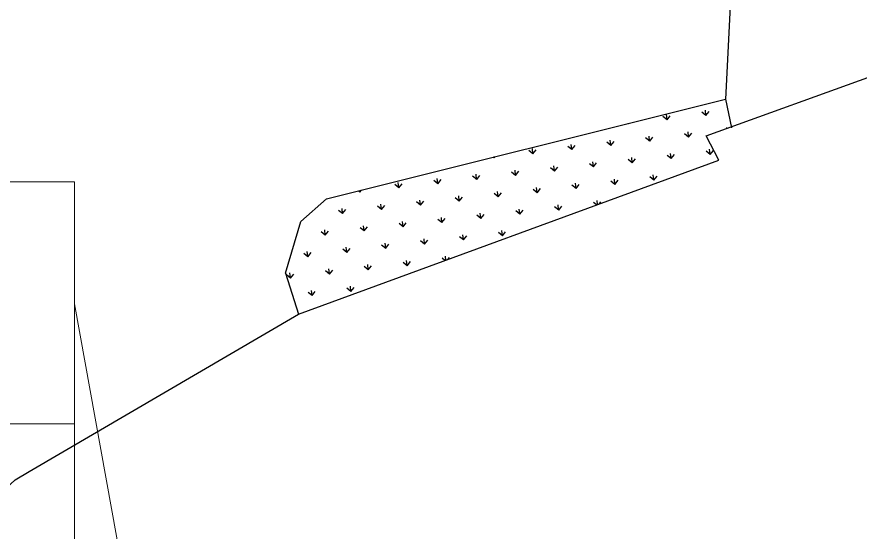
# Model space of a CAD drawing. Header units: inches. Extents: x -1128 to 651, y 96 to 845.
# Drawn here: x -1093.29 to -1079.54, y 733.4 to 741.8 of the extents above; entities that cross this region are included whole.
import ezdxf

# ---------------------------------------------------------------- set-up
doc = ezdxf.new("R2010")
doc.units = ezdxf.units.IN
doc.header["$MEASUREMENT"] = 0
doc.layers.add('Background Stuff', color=253, linetype='Continuous')
doc.layers.add('Layer 1', color=7, linetype='Continuous')

msp = doc.modelspace()

# ---------------------------------------------------------------- hatches: boundary and pattern name
at = {"layer": 'Background Stuff', "ltscale": 200}
h = msp.add_hatch(dxfattribs=at)
h.set_pattern_fill('GRASS', color=256, scale=0.45125, angle=6.1349, style=0)
h.set_pattern_definition([(96.134935224, (-267583.25358, -2369890.09366), (-0.351354934886, 0.28315414905), [0.084609375, -0.5535544953]), (51.134935224, (-267583.2536, -2369890.09366), (-0.35135493498, 0.28315414912), [0.084609375, -0.366640625]), (141.134935224, (-267583.2536, -2369890.09366), (-0.28315414912, -0.35135493498), [0.084609375, -0.366640625])])
h.paths.add_polyline_path([(-1080.194, 751.291), (-1080.014, 751.507), (-1086.667, 755.964), (-1086.717, 755.853), (-1086.93, 755.314), (-1086.81, 754.389), (-1086.412, 753.851)])
h.paths.add_polyline_path([(-1088.238, 738.833), (-1088.656, 738.461), (-1088.906, 737.62), (-1088.696, 736.954), (-1081.839, 739.464), (-1082.048, 739.862), (-1081.639, 740.009), (-1081.73, 740.456)])
h.paths.add_polyline_path([(-1080.311, 751.278), (-1079.953, 751.326), (-1079.967, 751.434), (-1080.325, 751.386)], flags=9)
h.paths.add_polyline_path([(-1086.843, 755.782), (-1086.544, 755.821), (-1086.559, 755.929), (-1086.857, 755.889)], flags=25)
h.paths.add_polyline_path([(-1087.056, 755.242), (-1086.757, 755.282), (-1086.772, 755.389), (-1087.07, 755.35)], flags=9)
h.paths.add_polyline_path([(-1086.936, 754.318), (-1086.638, 754.358), (-1086.652, 754.465), (-1086.95, 754.425)], flags=9)
h.paths.add_polyline_path([(-1086.538, 753.78), (-1086.24, 753.82), (-1086.254, 753.927), (-1086.552, 753.887)], flags=25)
h.paths.add_polyline_path([(-1080.319, 751.22), (-1080.164, 751.241), (-1080.179, 751.348), (-1080.334, 751.327)], flags=9)
h.paths.add_polyline_path([(-1080.139, 751.435), (-1079.984, 751.456), (-1079.999, 751.563), (-1080.154, 751.542)], flags=9)
h.paths.add_polyline_path([(-1088.364, 738.762), (-1088.066, 738.801), (-1088.08, 738.909), (-1088.378, 738.869)], flags=25)
h.paths.add_polyline_path([(-1088.782, 738.389), (-1088.484, 738.429), (-1088.498, 738.536), (-1088.796, 738.496)], flags=25)
h.paths.add_polyline_path([(-1089.031, 737.548), (-1088.733, 737.588), (-1088.747, 737.695), (-1089.046, 737.655)], flags=9)
h.paths.add_polyline_path([(-1088.821, 736.882), (-1088.666, 736.903), (-1088.681, 737.01), (-1088.836, 736.99)], flags=9)
h.paths.add_polyline_path([(-1081.855, 740.385), (-1081.7, 740.406), (-1081.715, 740.513), (-1081.87, 740.492)], flags=9)

# ---------------------------------------------------------------- linework, layer by layer
for points in [[(-1081.387, 743.391), (-1081.644, 742.196), (-1081.73, 740.456)], [(-913.176, 668.265), (-970.428, 672.119), (-970.416, 672.425), (-1066.033, 677.958), (-1107.665, 680.475), (-1099.4, 713.29), (-1094.57, 732.167), (-1094.213, 733.133), (-1093.815, 733.791), (-1093.318, 734.252), (-1093.088, 734.384), (-1088.696, 736.954), (-1081.839, 739.464), (-1082.048, 739.862), (-1077.724, 741.419)], [(-1088.906, 737.62), (-1088.656, 738.461), (-1088.238, 738.833), (-1081.73, 740.456), (-1081.636, 739.993)], [(-1088.906, 737.62), (-1088.696, 736.954)]]:
    msp.add_lwpolyline(points, dxfattribs=at)
at = {"layer": 'Layer 1', "color": 0, "lineweight": 5}
for points in [[(-1108.195, 739.108), (-1092.347, 739.108), (-1092.347, 735.161), (-1108.195, 735.161), (-1108.195, 739.108)], [(-1089.678, 722.353), (-1092.347, 737.121)], [(-1108.195, 735.161), (-1092.347, 735.161), (-1092.347, 731.185), (-1108.195, 731.185), (-1108.195, 735.161)]]:
    msp.add_lwpolyline(points, dxfattribs=at)

doc.saveas('drawing.dxf')
